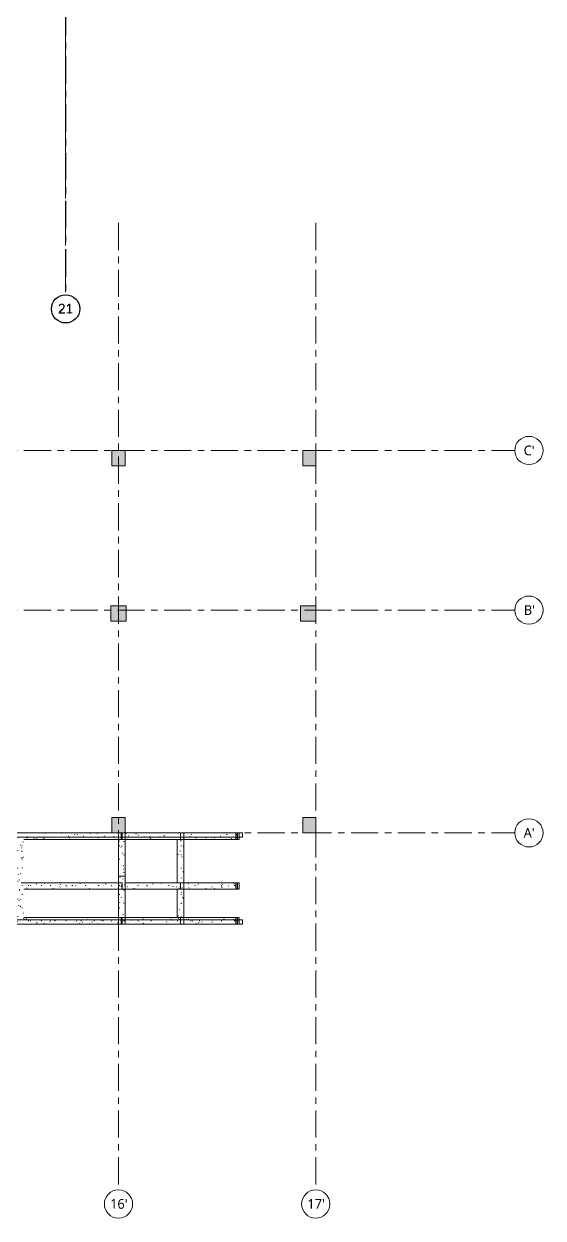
# Model space of a CAD drawing. Header units: millimetres. Extents: x -4000 to 187956, y -58990 to 162485.
# Drawn here: x 164080 to 187956, y -58990 to -4021 of the extents above; entities that cross this region are included whole.
import ezdxf

# ---------------------------------------------------------------- set-up
doc = ezdxf.new("R2010")
doc.units = ezdxf.units.MM
doc.linetypes.add('Grid Line', pattern=[2222.5, 1270, -317.5, 317.5, -317.5])
doc.linetypes.add('Grid Line 12_5mm', pattern=[2150, 1250, -300, 300, -300])
for name, color, linetype, lineweight in [('A-WALL', 113, 'Continuous', 13), ('S-BEAM', 12, 'Continuous', 9), ('S-COLS', 52, 'Continuous', 9), ('S-GRID', 1, 'Continuous', 30), ('S-GRID-IDEN', 1, 'Continuous', 30)]:
    doc.layers.add(name, color=color, linetype=linetype, lineweight=lineweight)
doc.styles.add('Arial', font='arial.ttf', dxfattribs={"height": 450})
doc.styles.add('Trebuchet MS_1', font='trebuc.ttf', dxfattribs={"height": 450})
pattern_1 = [(0, (0, 0), (812.8, 203.2), [33.528, -576.072, 33.528, -576.072, -3251.2]), (0, (0, 0), (812.8, 203.2), [-1219.2, 33.528, -1185.672, 33.528, -576.072, -1422.4]), (0, (0, 0), (812.8, 203.2), [-3048, 33.528, -372.872, 33.528, -982.472]), (120, (304.8, 101.6), (-582.37636, 602.30545), [33.528, -576.072, 33.528, -576.072, -3251.2]), (120, (304.8, 101.6), (-582.37636, 602.30545), [-1219.2, 33.528, -1185.672, 33.528, -576.072, -1422.4]), (120, (304.8, 101.6), (-582.37636, 602.30545), [-3048, 33.528, -372.872, 33.528, -982.472]), (240, (406.4, 508), (-230.42364, -805.50545), [33.528, -576.072, 33.528, -576.072, -3251.2]), (240, (406.4, 508), (-230.42364, -805.50545), [-1219.2, 33.528, -1185.672, 33.528, -576.072, -1422.4]), (240, (406.4, 508), (-230.42364, -805.50545), [-3048, 33.528, -372.872, 33.528, -982.472])]
pattern_2 = [(0, (2480.62, 0), (806.943, 203.2), [33.286, -571.921, 33.286, -571.921, -3227.771]), (0, (2480.62, 0), (806.943, 203.2), [-1210.414, 33.286, -1177.128, 33.286, -571.921, -1412.15]), (0, (2480.62, 0), (806.943, 203.2), [-3026.035, 33.286, -370.185, 33.286, -975.392]), (119.821, (2783.22, 101.6), (-579.43966, 604.50027), [33.468, -575.037, -3853.863]), (119.821, (2783.22, 101.6), (-579.43966, 604.50027), [-608.505, 33.468, -575.037, -3245.359]), (119.821, (2783.22, 101.6), (-579.43966, 604.50027), [-1217.009, 33.468, -1183.542, -2028.349]), (119.821, (2783.22, 101.6), (-579.43966, 604.50027), [-2434.019, 33.468, -575.037, -1419.844]), (119.821, (2783.22, 101.6), (-579.43966, 604.50027), [-3042.524, 33.468, -372.202, -1014.175]), (119.821, (2783.22, 101.6), (-579.43966, 604.50027), [-3448.194, 33.468, -980.707]), (240.179, (2884.1, 508), (-227.5056, -803.30884), [33.468, -575.037, -3853.863]), (240.179, (2884.1, 508), (-227.5056, -803.30884), [-608.505, 33.468, -575.037, -3245.359]), (240.179, (2884.1, 508), (-227.5056, -803.30884), [-1217.009, 33.468, -1183.542, -2028.349]), (240.179, (2884.1, 508), (-227.5056, -803.30884), [-2434.019, 33.468, -575.037, -1419.844]), (240.179, (2884.1, 508), (-227.5056, -803.30884), [-3042.524, 33.468, -372.202, -1014.175]), (240.179, (2884.1, 508), (-227.5056, -803.30884), [-3448.194, 33.468, -980.707])]

# ---------------------------------------------------------------- blocks, each defined once
blk = doc.blocks.new('M_Concrete-Rectangular-Column - 600x700-149680-FFS - TANG 1')
at = {"layer": 'S-COLS', "transparency": 33554534}
blk.add_hatch(color=256, dxfattribs=at).paths.add_polyline_path([(300, -350), (300, 350), (-300, 350), (-300, -350)])
at = {"layer": 'S-COLS', "color": 250}
for p, q in [((300, 350), (-300, 350)), ((-300, 350), (-300, -350)), ((-300, -350), (-300, 350)), ((-300, 350), (300, 350)), ((300, -350), (300, 350)), ((300, 350), (300, -350)), ((-300, -350), (300, -350)), ((300, -350), (-300, -350))]:
    blk.add_line(p, q, dxfattribs=at)
blk = doc.blocks.new('Grid - M_Grid Head - Circle-4774-FFS - TANG 1')
at = {"layer": 'S-GRID-IDEN', "color": 250, "lineweight": 9}
blk.add_circle((0, 0), 6.5, dxfattribs=at)
blk = doc.blocks.new('CMF2_NHAPHUTRO_S_rvt-1-FFS - TANG 1')
at = {"layer": 'S-BEAM'}
h = blk.add_hatch(dxfattribs=at)
h.set_pattern_fill('FP_1', color=256, style=0, pattern_type=2)
h.set_pattern_definition(pattern_1)
h.paths.add_polyline_path([(163780, -45456), (164080, -45456), (164080, -41256), (163780, -41256), (163780, -45156)])
h = blk.add_hatch(dxfattribs=at)
h.set_pattern_fill('FP_3', color=256, style=0, pattern_type=2)
h.set_pattern_definition(pattern_2)
h.paths.add_polyline_path([(168595, -41556), (168595, -41256), (164080, -41256), (164080, -41556), (166083, -41556)])
h = blk.add_hatch(dxfattribs=at)
h.set_pattern_fill('FP_1', color=256, style=0, pattern_type=2)
h.set_pattern_definition(pattern_1)
h.paths.add_polyline_path([(168730, -45456), (168730, -41256), (168430, -41256), (168430, -45456), (168595, -45456)])
h = blk.add_hatch(dxfattribs=at)
h.set_pattern_fill('FP_3', color=256, style=0, pattern_type=2)
h.set_pattern_definition(pattern_2)
h.paths.add_polyline_path([(171288, -41556), (171288, -41256), (168730, -41256), (168730, -41556)])
h = blk.add_hatch(dxfattribs=at)
h.set_pattern_fill('FP_1', color=256, style=0, pattern_type=2)
h.set_pattern_definition(pattern_1)
h.paths.add_polyline_path([(171430, -45456), (171430, -41256), (171130, -41256), (171130, -45456), (171288, -45456)])
h = blk.add_hatch(dxfattribs=at)
h.set_pattern_fill('FP_3', color=256, style=0, pattern_type=2)
h.set_pattern_definition(pattern_2)
h.paths.add_polyline_path([(173980, -41556), (173980, -41256), (171430, -41256), (171430, -41556)])
h = blk.add_hatch(dxfattribs=at)
h.set_pattern_fill('FP_3', color=256, style=0, pattern_type=2)
h.set_pattern_definition(pattern_2)
h.paths.add_polyline_path([(164080, -43856), (168595, -43856), (168595, -43556), (164080, -43556)])
h = blk.add_hatch(dxfattribs=at)
h.set_pattern_fill('FP_3', color=256, style=0, pattern_type=2)
h.set_pattern_definition(pattern_2)
h.paths.add_polyline_path([(171288, -43856), (171288, -43556), (168730, -43556), (168730, -43856)])
h = blk.add_hatch(dxfattribs=at)
h.set_pattern_fill('FP_3', color=256, style=0, pattern_type=2)
h.set_pattern_definition(pattern_2)
h.paths.add_polyline_path([(173980, -43856), (173980, -43556), (171430, -43556), (171430, -43856)])
h = blk.add_hatch(dxfattribs=at)
h.set_pattern_fill('FP_3', color=256, style=0, pattern_type=2)
h.set_pattern_definition(pattern_2)
h.paths.add_polyline_path([(168595, -45456), (168595, -45156), (164080, -45156), (164080, -45456), (166083, -45456)])
h = blk.add_hatch(dxfattribs=at)
h.set_pattern_fill('FP_3', color=256, style=0, pattern_type=2)
h.set_pattern_definition(pattern_2)
h.paths.add_polyline_path([(171288, -45456), (171288, -45156), (168730, -45156), (168730, -45456)])
h = blk.add_hatch(dxfattribs=at)
h.set_pattern_fill('FP_3', color=256, style=0, pattern_type=2)
h.set_pattern_definition(pattern_2)
h.paths.add_polyline_path([(173980, -45456), (173980, -45156), (171430, -45156), (171430, -45456)])
at = {"layer": 'S-COLS', "lineweight": 5, "transparency": 33554534}
for points in [[(168730, -24356), (168730, -23656), (168130, -23656), (168130, -24356)], [(177500, -24356), (177500, -23656), (176900, -23656), (176900, -24356)], [(168780, -31506), (168780, -30806), (168080, -30806), (168080, -31506)], [(177500, -31506), (177500, -30806), (176800, -30806), (176800, -31506)], [(168730, -41256), (168730, -40556), (168130, -40556), (168130, -41256)]]:
    blk.add_hatch(color=256, dxfattribs=at).paths.add_polyline_path(points)
at = {"layer": 'S-COLS'}
h = blk.add_hatch(dxfattribs=at)
h.set_pattern_fill('FP_1', color=256, style=0, pattern_type=2)
h.set_pattern_definition(pattern_1)
h.paths.add_polyline_path([(168730, -43856), (168730, -43256), (168430, -43256), (168430, -43856)])
at = {"layer": 'A-WALL', "color": 50, "lineweight": 15}
for p, q in [((174130, -41456), (148792, -41456)), ((159730, -41256), (168130, -41256)), ((168130, -41256), (168730, -41256)), ((168730, -41256), (174130, -41256)), ((174130, -41256), (174130, -41456)), ((148792, -45256), (174130, -45256)), ((174130, -45456), (148792, -45456)), ((174130, -45256), (174130, -45456))]:
    blk.add_line(p, q, dxfattribs=at)
at = {"layer": 'A-WALL', "color": 35, "lineweight": 15}
for p, q in [((148792, -41456), (172884, -41456)), ((168130, -41256), (159730, -41256)), ((172884, -41256), (168730, -41256)), ((172884, -45256), (148792, -45256)), ((148792, -45456), (172884, -45456))]:
    blk.add_line(p, q, dxfattribs=at)
at = {"layer": 'A-WALL', "color": 77, "lineweight": 15}
blk.add_line((168730, -41256), (168130, -41256), dxfattribs=at)
at = {"layer": 'S-BEAM', "color": 253}
for p, q in [((164080, -41256), (168130, -41256)), ((168430, -41256), (168547, -41256)), ((168430, -41556), (168430, -41456)), ((168430, -41456), (168430, -41556)), ((168547, -41456), (168547, -41556)), ((168547, -41556), (168595, -41556)), ((168595, -41556), (168730, -41556)), ((168730, -41256), (171130, -41256)), ((168730, -41456), (168730, -41256)), ((171288, -41556), (171130, -41556)), ((171288, -41556), (171430, -41556)), ((171430, -41256), (173830, -41256)), ((171430, -41456), (171430, -41256)), ((173830, -41256), (173980, -41256)), ((173896, -41256), (173830, -41256)), ((173830, -41456), (173830, -41256)), ((173830, -41256), (173830, -41456)), ((173830, -41556), (173884, -41556)), ((173884, -41556), (173884, -41456)), ((173896, -41556), (173884, -41556)), ((173896, -41256), (173896, -41456)), ((168730, -43256), (168430, -43256)), ((168730, -43856), (168595, -43856)), ((171130, -43556), (171288, -43556)), ((171288, -43856), (171130, -43856)), ((171430, -43556), (171288, -43556)), ((171288, -43856), (171430, -43856)), ((173884, -43556), (173830, -43556)), ((173830, -43856), (173884, -43856)), ((173884, -43856), (173884, -43556)), ((173884, -43556), (173896, -43556)), ((173896, -43856), (173884, -43856)), ((164080, -45456), (168430, -45456)), ((168430, -45156), (168430, -45256)), ((168430, -45156), (168430, -45256)), ((168547, -45156), (168547, -45256)), ((168595, -45156), (168547, -45156)), ((168595, -45156), (168730, -45156)), ((168730, -45456), (168730, -45256)), ((171130, -45456), (168730, -45456)), ((171288, -45156), (171130, -45156)), ((171288, -45156), (171430, -45156)), ((171430, -45456), (171430, -45256)), ((173830, -45456), (171430, -45456)), ((173830, -45156), (173884, -45156)), ((173830, -45456), (173830, -45256)), ((173830, -45256), (173830, -45456)), ((173830, -45456), (173896, -45456)), ((173980, -45456), (173830, -45456)), ((173884, -45256), (173884, -45156)), ((173884, -45156), (173896, -45156)), ((173896, -45256), (173896, -45456))]:
    blk.add_line(p, q, dxfattribs=at)
at = {"layer": 'S-BEAM', "color": 252}
for p, q in [((164080, -41256), (168130, -41256)), ((164080, -41556), (168430, -41556)), ((168430, -43256), (168430, -41556)), ((168430, -41556), (168595, -41556)), ((168595, -41456), (168595, -41256)), ((168595, -41556), (168730, -41556)), ((168730, -41456), (168730, -41256)), ((171288, -41256), (168730, -41256)), ((168730, -41556), (168730, -41456)), ((168730, -43256), (168730, -41556)), ((168730, -41556), (171130, -41556)), ((171130, -43556), (171130, -41556)), ((171130, -41556), (171288, -41556)), ((171288, -41256), (171430, -41256)), ((171288, -41456), (171288, -41256)), ((171430, -41556), (171288, -41556)), ((171430, -41456), (171430, -41256)), ((171430, -41256), (173980, -41256)), ((171430, -41556), (171430, -41456)), ((171430, -43556), (171430, -41556)), ((171430, -41556), (173830, -41556)), ((173830, -41556), (173830, -41456)), ((173830, -41456), (173830, -41556)), ((173896, -41556), (173830, -41556)), ((173830, -41556), (173980, -41556)), ((173896, -41456), (173896, -41556)), ((173980, -41456), (173980, -41256)), ((163958, -43556), (164080, -43556)), ((168430, -43556), (164080, -43556)), ((164080, -43856), (168430, -43856)), ((168595, -43556), (168430, -43556)), ((168430, -43856), (168430, -45156)), ((168430, -43856), (168595, -43856)), ((171130, -43556), (168730, -43556)), ((168730, -43856), (168730, -43556)), ((168730, -45156), (168730, -43856)), ((168730, -43856), (171130, -43856)), ((171288, -43556), (171130, -43556)), ((171130, -45156), (171130, -43856)), ((171130, -43856), (171288, -43856)), ((171288, -43556), (171430, -43556)), ((171430, -43856), (171288, -43856)), ((173830, -43556), (171430, -43556)), ((171430, -43856), (171430, -43556)), ((171430, -45156), (171430, -43856)), ((171430, -43856), (173830, -43856)), ((173980, -43556), (173830, -43556)), ((173830, -43556), (173896, -43556)), ((173830, -43556), (173830, -43856)), ((173830, -43556), (173830, -43856)), ((173830, -43856), (173896, -43856)), ((173830, -43856), (173980, -43856)), ((173896, -43556), (173896, -43856)), ((164080, -45156), (168430, -45156)), ((168595, -45456), (164080, -45456)), ((168595, -45156), (168430, -45156)), ((168730, -45156), (168595, -45156)), ((168595, -45456), (168595, -45256)), ((168730, -45456), (168595, -45456)), ((168730, -45156), (171130, -45156)), ((168730, -45256), (168730, -45156)), ((168730, -45456), (168730, -45256)), ((168730, -45456), (171288, -45456)), ((171130, -45156), (171288, -45156)), ((171430, -45156), (171288, -45156)), ((171288, -45256), (171288, -45456)), ((171430, -45456), (171288, -45456)), ((171430, -45156), (173830, -45156)), ((171430, -45256), (171430, -45156)), ((171430, -45456), (171430, -45256)), ((173980, -45456), (171430, -45456)), ((173980, -45156), (173830, -45156)), ((173830, -45156), (173896, -45156)), ((173830, -45256), (173830, -45156)), ((173830, -45156), (173830, -45256)), ((173896, -45156), (173896, -45256)), ((173980, -45456), (173980, -45256))]:
    blk.add_line(p, q, dxfattribs=at)
at = {"layer": 'S-BEAM', "color": 250}
for p, q in [((168595, -41556), (164080, -41556)), ((168430, -41556), (168430, -43556)), ((168595, -41556), (168595, -41456)), ((168730, -45256), (168730, -41456)), ((168730, -41556), (171288, -41556)), ((171130, -41556), (171130, -43556)), ((171288, -41556), (171288, -41456)), ((171430, -45256), (171430, -41456)), ((173980, -41556), (171430, -41556)), ((173980, -41556), (173980, -41456)), ((164080, -43556), (168595, -43556)), ((168595, -43856), (164080, -43856)), ((168430, -43856), (168430, -45156)), ((168595, -43856), (168595, -43556)), ((171288, -43556), (168730, -43556)), ((168730, -43856), (171288, -43856)), ((171130, -43856), (171130, -45156)), ((171288, -43856), (171288, -43556)), ((171430, -43556), (173980, -43556)), ((173980, -43856), (171430, -43856)), ((173980, -43856), (173980, -43556)), ((164080, -45156), (168595, -45156)), ((168595, -45256), (168595, -45156)), ((171288, -45156), (168730, -45156)), ((171288, -45156), (171288, -45256)), ((171430, -45156), (173980, -45156)), ((173980, -45256), (173980, -45156))]:
    blk.add_line(p, q, dxfattribs=at)
at = {"layer": 'S-BEAM', "color": 251}
blk.add_line((168130, -41256), (168430, -41256), dxfattribs=at)
at = {"layer": 'S-BEAM', "color": 37}
for p in [(168130, -41256), (168730, -41256)]:
    blk.add_line(p, (168595, -41256), dxfattribs=at)
at = {"layer": 'S-BEAM', "color": 254}
for p, q in [((168430, -41456), (168430, -41256)), ((168430, -41256), (168430, -41456)), ((168547, -41256), (168547, -41456)), ((168547, -41556), (168595, -41556)), ((171130, -41256), (171288, -41256)), ((171130, -41556), (171288, -41556)), ((171288, -41256), (171430, -41256)), ((173830, -41256), (173884, -41256)), ((173884, -41456), (173884, -41256)), ((173884, -41256), (173896, -41256)), ((168430, -43556), (168430, -43856)), ((168595, -43856), (168430, -43856)), ((168730, -43556), (168730, -43856)), ((171288, -43556), (171130, -43556)), ((171130, -43856), (171288, -43856)), ((168430, -45256), (168430, -45456)), ((168430, -45256), (168430, -45456)), ((168430, -45456), (168547, -45456)), ((168547, -45156), (168595, -45156)), ((168547, -45256), (168547, -45456)), ((168595, -45456), (168547, -45456)), ((168730, -45456), (168595, -45456)), ((171130, -45156), (171288, -45156)), ((171288, -45456), (171130, -45456)), ((171430, -45456), (171288, -45456)), ((173884, -45456), (173830, -45456)), ((173884, -45456), (173884, -45256)), ((173896, -45456), (173884, -45456))]:
    blk.add_line(p, q, dxfattribs=at)
at = {"layer": 'S-BEAM', "color": 9}
for p, q in [((168547, -41256), (168595, -41256)), ((168595, -41256), (168730, -41256))]:
    blk.add_line(p, q, dxfattribs=at)
at = {"layer": 'S-COLS', "color": 250}
for p, q in [((168730, -23656), (168130, -23656)), ((168130, -23656), (168130, -24356)), ((168130, -24356), (168130, -23656)), ((168130, -23656), (168730, -23656)), ((168730, -24356), (168730, -23656)), ((168730, -23656), (168730, -24356)), ((177500, -23656), (176900, -23656)), ((176900, -23656), (176900, -24356)), ((176900, -24356), (176900, -23656)), ((176900, -23656), (177500, -23656)), ((177500, -24356), (177500, -23656)), ((177500, -23656), (177500, -24356)), ((168130, -24356), (168730, -24356)), ((168730, -24356), (168130, -24356)), ((176900, -24356), (177500, -24356)), ((177500, -24356), (176900, -24356)), ((168780, -30806), (168080, -30806)), ((168080, -30806), (168080, -31506)), ((168080, -31506), (168080, -30806)), ((168080, -30806), (168780, -30806)), ((168780, -31506), (168780, -30806)), ((168780, -30806), (168780, -31506)), ((177500, -30806), (176800, -30806)), ((176800, -30806), (176800, -31506)), ((176800, -31506), (176800, -30806)), ((176800, -30806), (177500, -30806)), ((177500, -31506), (177500, -30806)), ((177500, -30806), (177500, -31506)), ((168080, -31506), (168780, -31506)), ((168780, -31506), (168080, -31506)), ((176800, -31506), (177500, -31506)), ((177500, -31506), (176800, -31506)), ((168730, -40556), (168130, -40556)), ((168130, -40556), (168130, -41256)), ((168130, -41256), (168130, -40556)), ((168130, -40556), (168730, -40556)), ((168730, -41256), (168730, -40556)), ((168730, -40556), (168730, -41256)), ((168130, -41256), (168730, -41256))]:
    blk.add_line(p, q, dxfattribs=at)
at = {"layer": 'S-COLS', "color": 251}
blk.add_line((168430, -41256), (168130, -41256), dxfattribs=at)
at = {"layer": 'S-COLS', "color": 253}
for p, q in [((168595, -41256), (168430, -41256)), ((168430, -43556), (168430, -43256)), ((168430, -43256), (168730, -43256)), ((168730, -43256), (168730, -43556)), ((168730, -43856), (168595, -43856))]:
    blk.add_line(p, q, dxfattribs=at)
at = {"layer": 'S-COLS', "color": 8}
blk.add_line((168730, -41256), (168595, -41256), dxfattribs=at)
at = {"layer": 'S-COLS', "color": 254}
for p, q in [((168430, -43856), (168430, -43556)), ((168595, -43856), (168430, -43856)), ((168730, -43556), (168730, -43856))]:
    blk.add_line(p, q, dxfattribs=at)
at = {"layer": 'S-GRID', "linetype": 'Grid Line 12_5mm', "lineweight": 9}
for p, q in [((168430, -13185), (168430, -57690)), ((177500, -13185), (177500, -57690)), ((47977, -23656), (186656, -23656)), ((47977, -31006), (186656, -31006)), ((47977, -41256), (186656, -41256))]:
    blk.add_line(p, q, dxfattribs=at)
at = {"layer": 'S-COLS', "color": 250, "lineweight": 9}
blk.add_blockref('M_Concrete-Rectangular-Column - 600x700-149680-FFS - TANG 1', (177200, -40906), dxfattribs=at)
at = {"layer": 'S-GRID-IDEN', "lineweight": 9, "char_height": 450, "attachment_point": 1, "style": 'Trebuchet MS_1', "bg_fill": 3, "box_fill_scale": 1.25, "bg_fill_color": 256, "bg_fill_true_color": 13158600, "bg_fill_transparency": 0}
for s, insert, width in [("C'", (187062, -23428), 577.21), ("B'", (187072, -30778), 553.16), ("A'", (187062, -41028), 577.21), ("16'", (168046, -58109), 921.94), ("17'", (177116, -58109), 921.94)]:
    blk.add_mtext(s, dxfattribs=dict(at, insert=insert, width=width))
at = {"layer": 'S-GRID-IDEN', "color": 10, "lineweight": 5, "xscale": 99.99999999999993, "yscale": 99.99999999999993, "zscale": 99.99999999999993}
for p, rotation in [((187306, -23656), 269.9999999999994), ((187306, -31006), 269.9999999999994), ((187306, -41256), 269.9999999999994), ((168430, -58340), 180), ((177500, -58340), 180)]:
    blk.add_blockref('Grid - M_Grid Head - Circle-4774-FFS - TANG 1', p, dxfattribs=dict(at, rotation=rotation))
blk = doc.blocks.new('CMF2_NHAXUONG_A_rvt-1-FFS - TANG 1')
at = {"layer": 'S-GRID', "linetype": 'Grid Line 12_5mm', "lineweight": 9}
blk.add_line((166000, 161185), (166000, -16487), dxfattribs=at)
at = {"layer": 'S-GRID-IDEN', "lineweight": 9, "insert": (165666, -16907), "char_height": 450, "width": 801.69, "attachment_point": 1, "style": 'Trebuchet MS_1', "bg_fill": 3, "box_fill_scale": 1.25, "bg_fill_color": 256, "bg_fill_true_color": 13158600, "bg_fill_transparency": 0}
blk.add_mtext('21', dxfattribs=at)
at = {"layer": 'S-GRID-IDEN', "color": 10, "lineweight": 5, "xscale": 99.99999999999993, "yscale": 99.99999999999993, "zscale": 99.99999999999993, "rotation": 180}
blk.add_blockref('Grid - M_Grid Head - Circle-4774-FFS - TANG 1', (166000, -17137), dxfattribs=at)
blk = doc.blocks.new('Grid - M_Grid Head - Circle 2-61448-FFS - TANG 1')
at = {"layer": 'S-GRID-IDEN'}
blk.add_circle((0, 0), 6.5, dxfattribs=at)

msp = doc.modelspace()

# ---------------------------------------------------------------- block references
at = {"lineweight": 5}
msp.add_blockref('CMF2_NHAPHUTRO_S_rvt-1-FFS - TANG 1', (0, 0), dxfattribs=at)

# ---------------------------------------------------------------- next in the draw order: block references
msp.add_blockref('CMF2_NHAXUONG_A_rvt-1-FFS - TANG 1', (0, 0), dxfattribs=at)

# ---------------------------------------------------------------- next in the draw order: linework, layer by layer
at = {"layer": 'S-GRID', "linetype": 'Grid Line'}
msp.add_line((166000, 161185), (166000, -16487), dxfattribs=at)

# ---------------------------------------------------------------- next in the draw order: block references
at = {"layer": 'S-GRID-IDEN', "xscale": 99.99999999999993, "yscale": 99.99999999999993, "zscale": 99.99999999999993, "rotation": 180}
msp.add_blockref('Grid - M_Grid Head - Circle 2-61448-FFS - TANG 1', (166000, -17137), dxfattribs=at)

# ---------------------------------------------------------------- next in the draw order: texts
at = {"layer": 'S-GRID-IDEN', "insert": (165646, -16900), "char_height": 450, "width": 849.79, "attachment_point": 1, "style": 'Arial'}
msp.add_mtext('21', dxfattribs=at)

doc.saveas('drawing.dxf')
